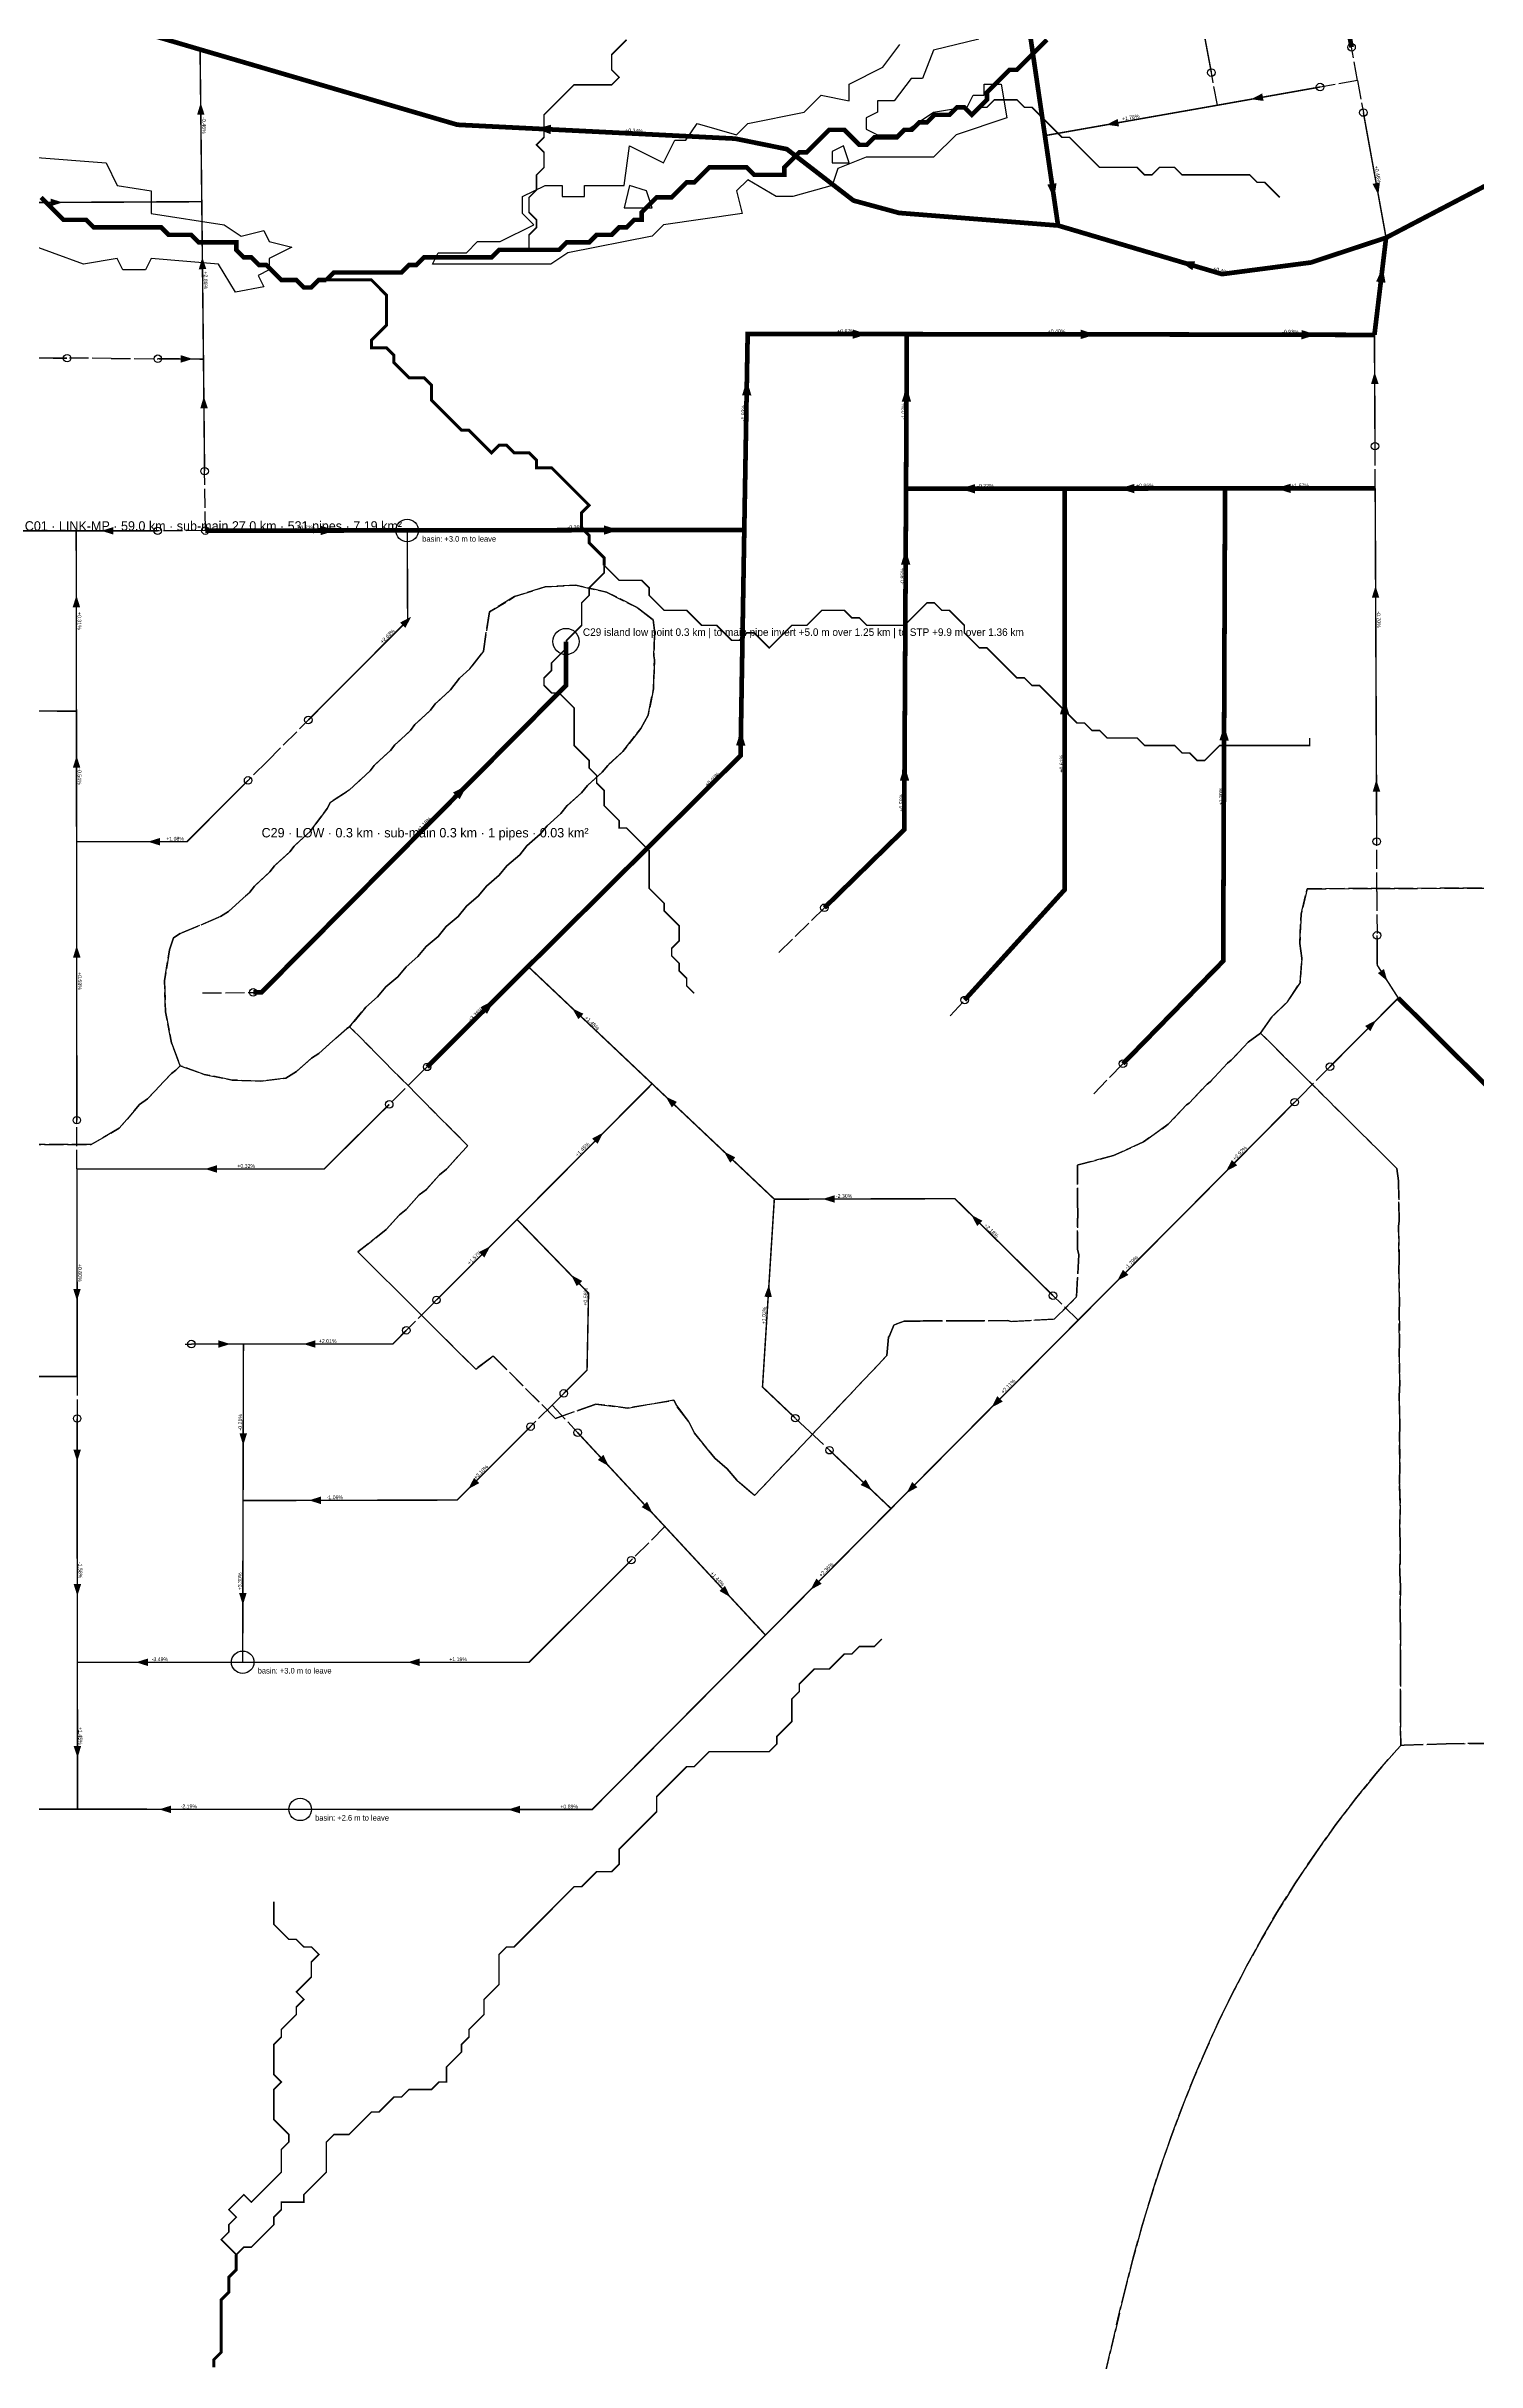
# Model space of a CAD drawing. Header units: metres. Extents: x 442821 to 452274, y 2561971 to 2571293.
# Drawn here: x 444666 to 445428, y 2563678 to 2564912 of the extents above; entities that cross this region are included whole.
import ezdxf
from ezdxf.enums import TextEntityAlignment as Align

# ---------------------------------------------------------------- set-up
doc = ezdxf.new("R2010")
doc.units = ezdxf.units.M
doc.header["$LTSCALE"] = 8
doc.linetypes.add('DASHDOT', pattern=[3.556, 2.54, -0.508, 0, -0.508])
doc.linetypes.add('DASHED', pattern=[1.524, 1.27, -0.254])
for name, color, linetype in [('A_ARROWS', 7, 'Continuous'), ('A_BASINS', 1, 'Continuous'), ('A_CATCH_LABEL', 7, 'Continuous'), ('A_CATCHMENTS', 7, 'Continuous'), ('A_GRADIENT', 8, 'Continuous'), ('A_HEAD_GAP', 8, 'Continuous'), ('A_HEADS', 8, 'Continuous'), ('A_OUTLET_LABEL', 7, 'Continuous'), ('A_OUTLETS', 7, 'Continuous'), ('A_STREAMS', 5, 'Continuous'), ('A_WADI', 4, 'Continuous')]:
    doc.layers.add(name, color=color, linetype=linetype)

msp = doc.modelspace()

# ---------------------------------------------------------------- linework, layer by layer
at = {"layer": 'A_ARROWS', "color": 1}
for points in [[(445308, 2564883.9), (445313.9, 2564887), (445314.6, 2564883)], [(444748.2, 2564882), (444750.3, 2564875.6), (444746.3, 2564875.6)], [(445230.9, 2564870.3), (445236.9, 2564873.4), (445237.6, 2564869.4)], [(444926.8, 2564868.2), (444934.9, 2564870.3), (444934.7, 2564865.3)], [(445203, 2564830.8), (445199.4, 2564838.4), (445204.3, 2564839.1)], [(445375.8, 2564832.9), (445372.7, 2564838.8), (445376.6, 2564839.5)], [(444674.7, 2564828.9), (444668.3, 2564826.9), (444668.3, 2564830.9)], [(444749.1, 2564799.7), (444751.2, 2564793.4), (444747.2, 2564793.3)], [(445269.8, 2564797.5), (445278.2, 2564797.6), (445276.7, 2564792.8)], [(445378.1, 2564794.4), (445379.6, 2564786.1), (445374.6, 2564786.7)], [(445103.6, 2564758.7), (445095.6, 2564756.2), (445095.6, 2564761.2)], [(445225.2, 2564758.5), (445217.2, 2564756.1), (445217.2, 2564761.1)], [(445342.8, 2564758.4), (445334.8, 2564755.9), (445334.9, 2564760.9)], [(444744, 2564745.5), (444737.6, 2564743.5), (444737.6, 2564747.5)], [(445373.8, 2564738.6), (445375.9, 2564732.2), (445371.9, 2564732.2)], [(444749.9, 2564725.6), (444752, 2564719.2), (444748, 2564719.1)], [(445039.3, 2564734.1), (445041.7, 2564726), (445036.7, 2564726.1)], [(445124.4, 2564730.7), (445126.8, 2564722.7), (445121.8, 2564722.7)], [(445152.9, 2564676.3), (445160.9, 2564678.8), (445160.9, 2564673.8)], [(445237.8, 2564676.4), (445245.8, 2564678.9), (445245.8, 2564673.9)], [(445321.1, 2564676.5), (445329.1, 2564679), (445329.1, 2564674)], [(444695.3, 2564653.9), (444701.7, 2564655.9), (444701.7, 2564651.9)], [(444820.2, 2564654.1), (444812.2, 2564651.6), (444812.2, 2564656.6)], [(444971.1, 2564654.3), (444963.1, 2564651.8), (444963.1, 2564656.8)], [(445123.9, 2564643.9), (445126.4, 2564635.9), (445121.4, 2564635.9)], [(444682, 2564619.5), (444684, 2564613.1), (444680, 2564613.1)], [(445374.3, 2564624.6), (445376.3, 2564618.2), (445372.3, 2564618.2)], [(444860.4, 2564608.1), (444857.3, 2564602.2), (444854.5, 2564605)], [(445208.6, 2564564.1), (445211.1, 2564556.1), (445206.1, 2564556.1)], [(445036.1, 2564547.4), (445038.5, 2564539.4), (445033.5, 2564539.5)], [(445293.6, 2564550.1), (445296.1, 2564542.1), (445291.1, 2564542.2)], [(444682.1, 2564534), (444684.1, 2564527.6), (444680.1, 2564527.6)], [(445123.3, 2564528.8), (445125.8, 2564520.7), (445120.8, 2564520.8)], [(445374.7, 2564521.3), (445376.8, 2564514.9), (445372.8, 2564514.9)], [(444720.1, 2564488.2), (444726.5, 2564490.2), (444726.5, 2564486.2)], [(444682.1, 2564432.8), (444684.2, 2564426.5), (444680.2, 2564426.4)], [(444904.7, 2564403.8), (444900.8, 2564396.4), (444897.3, 2564400)], [(444946.2, 2564399.4), (444952.2, 2564396.5), (444949.5, 2564393.6)], [(444996, 2564352.4), (445002, 2564349.5), (444999.3, 2564346.6)], [(444962.8, 2564333.2), (444959.7, 2564327.2), (444956.8, 2564330)], [(445027.1, 2564323), (445033.1, 2564320), (445030.4, 2564317.1)], [(445079.7, 2564297.8), (445086.1, 2564299.8), (445086.1, 2564295.8)], [(445158.9, 2564289.3), (445164.8, 2564286.2), (445162, 2564283.4)], [(444902.5, 2564272.6), (444899.4, 2564266.6), (444896.5, 2564269.5)], [(444945.6, 2564257.3), (444951.5, 2564254.1), (444948.6, 2564251.3)], [(445051, 2564252), (445052.6, 2564245.5), (445048.6, 2564245.7)]]:
    msp.add_solid(points, dxfattribs=at)
at = {"layer": 'A_ARROWS', "color": 3}
for points in [[(444890.1, 2564518.3), (444886.3, 2564510.9), (444882.7, 2564514.4)], [(445380.6, 2564413.9), (445375.5, 2564418.2), (445378.8, 2564420.4)], [(445374.6, 2564393.1), (445371.5, 2564387.2), (445368.7, 2564390)]]:
    msp.add_solid(points, dxfattribs=at)
at = {"layer": 'A_ARROWS', "color": 2}
for points in [[(445294.6, 2564312.6), (445297.7, 2564318.5), (445300.6, 2564315.7)], [(444750.5, 2564313.8), (444756.9, 2564315.8), (444756.9, 2564311.8)], [(445236.6, 2564254.2), (445239.7, 2564260.1), (445242.6, 2564257.3)], [(444682.3, 2564243.5), (444680.3, 2564249.9), (444684.3, 2564249.9)], [(444764, 2564220.5), (444757.6, 2564218.5), (444757.6, 2564222.5)], [(444803, 2564220.5), (444809.4, 2564222.5), (444809.4, 2564218.5)], [(445169.7, 2564186.7), (445172.7, 2564192.7), (445175.6, 2564189.8)], [(444770.9, 2564166.5), (444768.9, 2564172.9), (444772.9, 2564172.9)], [(444682.4, 2564157.8), (444680.4, 2564164.2), (444684.4, 2564164.2)], [(444965.7, 2564155.4), (444959.9, 2564158.7), (444962.8, 2564161.5)], [(444890.8, 2564143.2), (444893.9, 2564149.2), (444896.7, 2564146.4)], [(445105.9, 2564142.5), (445099.9, 2564145.4), (445102.6, 2564148.3)], [(445124.3, 2564141), (445127.4, 2564147), (445130.2, 2564144.2)], [(444805.9, 2564137.2), (444812.3, 2564139.2), (444812.3, 2564135.2)], [(444989, 2564130.3), (444983.2, 2564133.6), (444986.1, 2564136.4)], [(445073.2, 2564089.5), (445076.3, 2564095.5), (445079.1, 2564092.7)], [(444682.5, 2564086.2), (444680.5, 2564092.6), (444684.5, 2564092.6)], [(444770.7, 2564081.4), (444768.7, 2564087.8), (444772.7, 2564087.8)], [(445030.5, 2564085.6), (445024.7, 2564088.9), (445027.6, 2564091.6)], [(444713.7, 2564050.9), (444720.1, 2564052.9), (444720.1, 2564048.9)], [(444858.5, 2564050.9), (444864.9, 2564052.9), (444864.9, 2564048.9)], [(444682.6, 2563999.9), (444680.5, 2564006.3), (444684.5, 2564006.3)], [(444726, 2563972.5), (444732.4, 2563974.5), (444732.4, 2563970.5)], [(444911.9, 2563972.4), (444918.3, 2563974.4), (444918.3, 2563970.4)]]:
    msp.add_solid(points, dxfattribs=at)
at = {"layer": 'A_BASINS', "color": 1}
for centre in [(444858.3, 2564654.1), (444770.6, 2564050.9), (444801.2, 2563972.5)]:
    msp.add_circle(centre, 6, dxfattribs=at)
at = {"layer": 'A_CATCHMENTS', "color": 1, "linetype": 'DASHED'}
for points in [[(445479.7, 2564463.7), (445337.8, 2564463.1), (445334.6, 2564449.6), (445333.9, 2564434), (445335, 2564426.2), (445334.1, 2564413.1), (445327.3, 2564402.9), (445319, 2564394.8), (445313, 2564386.2), (445306.4, 2564381.3), (445297.4, 2564371.7), (445295.4, 2564370.2), (445286.2, 2564360.3), (445284.5, 2564359), (445275, 2564348.9), (445273.5, 2564347.9), (445263.8, 2564337.6), (445250.6, 2564328.2), (445234.6, 2564320.9), (445215.8, 2564316), (445215.4, 2564315.9), (445215.4, 2564315.9), (445215.5, 2564293.4), (445215.6, 2564292.5), (445215.4, 2564270.8), (445216.1, 2564268.3), (445215, 2564245.7), (445203.1, 2564233.7), (445180.1, 2564232.5), (445178.2, 2564233), (445155.6, 2564232.8), (445155.6, 2564232.8), (445133.3, 2564232.8), (445131.6, 2564232.6), (445123.1, 2564232.7), (445119.2, 2564231.3), (445117.6, 2564230.5), (445115.2, 2564224.8), (445114.8, 2564224.1), (445113.9, 2564214.4), (445043.4, 2564139.8), (445033.9, 2564147.9), (445028.8, 2564154), (445022.2, 2564159.6), (445011.4, 2564173), (445008.3, 2564179), (445001.9, 2564187.5), (445000.4, 2564190.5), (444975.6, 2564186.4), (444958.8, 2564188.5), (444937.3, 2564180.9), (444904.1, 2564214.1), (444894.8, 2564207.1), (444832, 2564269.6), (444847, 2564281.5), (444854.1, 2564289.3), (444857.7, 2564292.2), (444864.7, 2564300), (444868.5, 2564302.9), (444875.4, 2564310.6), (444879.2, 2564313.7), (444890, 2564325.6), (444890.4, 2564326.3), (444827.6, 2564389.6), (444836.2, 2564400.1), (444842.5, 2564405.5), (444846.9, 2564410.8), (444853.3, 2564416.2), (444857.7, 2564421.5), (444864, 2564427), (444868.4, 2564432.3), (444874.7, 2564437.7), (444879.1, 2564443), (444885.4, 2564448.4), (444889.9, 2564453.8), (444896.3, 2564459.3), (444900.6, 2564464.5), (444907.3, 2564470.3), (444911.4, 2564475.3), (444918.3, 2564481.3), (444922.1, 2564486), (444929.2, 2564492.3), (444932.8, 2564496.7), (444940.2, 2564503.3), (444943.6, 2564507.5), (444951.2, 2564514.3), (444954.3, 2564518.2), (444962.2, 2564525.3), (444965.1, 2564528.9), (444973.2, 2564536.3), (444982.8, 2564548.6), (444986.7, 2564555.6), (444986.7, 2564555.7), (444989.5, 2564569.7), (444990, 2564585.2), (444989.7, 2564587.3), (444990.1, 2564600.8), (444989.3, 2564606.5), (444980.8, 2564613), (444964.5, 2564621.2), (444948.1, 2564624.9), (444931.8, 2564624.1), (444915.5, 2564618.8), (444902.1, 2564610.7), (444898.9, 2564589.8), (444891.7, 2564580.3), (444886.2, 2564575.3), (444881.4, 2564569.1), (444873.2, 2564561.6), (444870.7, 2564558.3), (444862.4, 2564550.7), (444860, 2564547.5), (444851.6, 2564539.8), (444849.3, 2564536.8), (444840.7, 2564528.9), (444838.6, 2564526), (444827.4, 2564515.7), (444817.4, 2564509.2), (444815.7, 2564505.9), (444806.5, 2564493.7), (444798, 2564485.9), (444795.8, 2564482.9), (444787.5, 2564475.3), (444785.1, 2564472.1), (444776.9, 2564464.6), (444774.4, 2564461.4), (444763.1, 2564451.1), (444758.8, 2564448.3), (444737.3, 2564439.2), (444733.7, 2564437), (444731.6, 2564430.5), (444729, 2564414.1), (444729.4, 2564397.6), (444732.7, 2564381.1), (444737.3, 2564368.8), (444734.9, 2564366.4), (444732.6, 2564364.6), (444719.9, 2564351.1), (444715.7, 2564348.1), (444704.8, 2564335.5), (444689.8, 2564326.8), (444640.6, 2564326.8)], [(445213.9, 2563602.8), (445240.6, 2563715.9), (445245, 2563732.8), (445249.6, 2563749.5), (445254.5, 2563765.9), (445259.7, 2563781.9), (445265.2, 2563797.7), (445271, 2563813.3), (445277.1, 2563828.5), (445283.6, 2563843.8), (445290.6, 2563859.2), (445297.9, 2563874.2), (445305.6, 2563888.9), (445313.5, 2563903.4), (445321.7, 2563917.5), (445331.3, 2563932.8), (445342.4, 2563949.4), (445353.2, 2563964.4), (445363.6, 2563978.1), (445374.4, 2563991.4), (445385.6, 2564004.3), (445387.7, 2564006.6), (445389.5, 2564006.7), (445411.9, 2564007.5), (445433.6, 2564007.6)]]:
    msp.add_lwpolyline(points, dxfattribs=at)
at = {"layer": 'A_CATCHMENTS', "color": 3, "linetype": 'DASHED'}
msp.add_lwpolyline([(444731.6, 2564430.5), (444733.7, 2564437), (444737.3, 2564439.2), (444758.8, 2564448.3), (444763.1, 2564451.1), (444774.4, 2564461.4), (444776.9, 2564464.6), (444785.1, 2564472.1), (444787.5, 2564475.3), (444795.8, 2564482.9), (444798, 2564485.9), (444806.5, 2564493.7), (444815.7, 2564505.9), (444817.4, 2564509.2), (444827.4, 2564515.7), (444838.6, 2564526), (444840.7, 2564528.9), (444849.3, 2564536.8), (444851.6, 2564539.8), (444860, 2564547.5), (444862.4, 2564550.7), (444870.7, 2564558.3), (444873.2, 2564561.6), (444881.4, 2564569.1), (444886.2, 2564575.3), (444891.7, 2564580.3), (444898.9, 2564589.8), (444902.1, 2564610.7), (444915.5, 2564618.8), (444931.8, 2564624.1), (444948.1, 2564624.9), (444964.5, 2564621.2), (444980.8, 2564613), (444989.3, 2564606.5), (444990.1, 2564600.8), (444989.7, 2564587.3), (444990, 2564585.2), (444989.5, 2564569.7), (444986.7, 2564555.7), (444986.7, 2564555.6), (444982.8, 2564548.6), (444973.2, 2564536.3), (444965.1, 2564528.9), (444962.2, 2564525.3), (444954.3, 2564518.2), (444951.2, 2564514.3), (444943.6, 2564507.5), (444940.2, 2564503.3), (444932.8, 2564496.7), (444929.2, 2564492.3), (444922.1, 2564486), (444918.3, 2564481.3), (444911.4, 2564475.3), (444907.3, 2564470.3), (444900.6, 2564464.5), (444896.3, 2564459.3), (444889.9, 2564453.8), (444885.4, 2564448.4), (444879.1, 2564443), (444874.7, 2564437.7), (444868.4, 2564432.3), (444864, 2564427), (444857.7, 2564421.5), (444853.3, 2564416.2), (444846.9, 2564410.8), (444842.5, 2564405.5), (444836.2, 2564400.1), (444827.6, 2564389.6), (444826.1, 2564388.7), (444811.1, 2564375.3), (444807.2, 2564372.8), (444799.3, 2564365.8), (444793.6, 2564362.2), (444780.1, 2564360.6), (444765, 2564361.2), (444750, 2564364.2), (444737.3, 2564368.8), (444732.7, 2564381.1), (444729.4, 2564397.6), (444729, 2564414.1), (444731.6, 2564430.5)], close=True, dxfattribs=at)
msp.add_lwpolyline([(445433.6, 2564007.6), (445411.9, 2564007.5), (445389.5, 2564006.7), (445387.7, 2564006.6), (445387.6, 2564026.4), (445387.6, 2564026.5), (445387.6, 2564048.1), (445387.5, 2564050.6), (445387.5, 2564069.8), (445387.4, 2564074.6), (445387.5, 2564091.4), (445387.3, 2564098.3), (445387.4, 2564113.1), (445387.2, 2564122.1), (445387.4, 2564134.7), (445387.1, 2564145.9), (445387.3, 2564156.4), (445387, 2564169.6), (445387.2, 2564178), (445386.9, 2564192.8), (445387.2, 2564199.6), (445386.9, 2564215.4), (445387.1, 2564221.2), (445386.8, 2564237.9), (445387, 2564242.9), (445386.7, 2564260.5), (445386.9, 2564264.5), (445386.6, 2564283.1), (445386.9, 2564286.1), (445386.5, 2564307.5), (445385.7, 2564314), (445313, 2564386.2), (445319, 2564394.8), (445327.3, 2564402.9), (445334.1, 2564413.1), (445335, 2564426.2), (445333.9, 2564434), (445334.6, 2564449.6), (445337.8, 2564463.1), (445479.7, 2564463.7)], dxfattribs=at)
at = {"layer": 'A_CATCHMENTS', "color": 2, "linetype": 'DASHED'}
msp.add_lwpolyline([(444640.6, 2564326.8), (444689.8, 2564326.8), (444704.8, 2564335.5), (444715.7, 2564348.1), (444719.9, 2564351.1), (444732.6, 2564364.6), (444734.9, 2564366.4), (444737.3, 2564368.8), (444750, 2564364.2), (444765, 2564361.2), (444780.1, 2564360.6), (444793.6, 2564362.2), (444799.3, 2564365.8), (444807.2, 2564372.8), (444811.1, 2564375.3), (444826.1, 2564388.7), (444827.6, 2564389.6), (444890.4, 2564326.3), (444890, 2564325.6), (444879.2, 2564313.7), (444875.4, 2564310.6), (444868.5, 2564302.9), (444864.7, 2564300), (444857.7, 2564292.2), (444854.1, 2564289.3), (444847, 2564281.5), (444832, 2564269.6), (444894.8, 2564207.1), (444904.1, 2564214.1), (444937.3, 2564180.9), (444958.8, 2564188.5), (444975.6, 2564186.4), (445000.4, 2564190.5), (445001.9, 2564187.5), (445008.3, 2564179), (445011.4, 2564173), (445022.2, 2564159.6), (445028.8, 2564154), (445033.9, 2564147.9), (445043.4, 2564139.8), (445113.9, 2564214.4), (445114.8, 2564224.1), (445115.2, 2564224.8), (445117.6, 2564230.5), (445119.2, 2564231.3), (445123.1, 2564232.7), (445131.6, 2564232.6), (445133.3, 2564232.8), (445155.6, 2564232.8), (445155.6, 2564232.8), (445178.2, 2564233), (445180.1, 2564232.5), (445203.1, 2564233.7), (445215, 2564245.7), (445216.1, 2564268.3), (445215.4, 2564270.8), (445215.6, 2564292.5), (445215.5, 2564293.4), (445215.4, 2564315.9), (445215.4, 2564315.9), (445215.8, 2564316), (445234.6, 2564320.9), (445250.6, 2564328.2), (445263.8, 2564337.6), (445273.5, 2564347.9), (445275, 2564348.9), (445284.5, 2564359), (445286.2, 2564360.3), (445295.4, 2564370.2), (445297.4, 2564371.7), (445306.4, 2564381.3), (445313, 2564386.2), (445385.7, 2564314), (445386.5, 2564307.5), (445386.9, 2564286.1), (445386.6, 2564283.1), (445386.9, 2564264.5), (445386.7, 2564260.5), (445387, 2564242.9), (445386.8, 2564237.9), (445387.1, 2564221.2), (445386.9, 2564215.4), (445387.2, 2564199.6), (445386.9, 2564192.8), (445387.2, 2564178), (445387, 2564169.6), (445387.3, 2564156.4), (445387.1, 2564145.9), (445387.4, 2564134.7), (445387.2, 2564122.1), (445387.4, 2564113.1), (445387.3, 2564098.3), (445387.5, 2564091.4), (445387.4, 2564074.6), (445387.5, 2564069.8), (445387.5, 2564050.6), (445387.6, 2564048.1), (445387.6, 2564026.5), (445387.6, 2564026.4), (445387.7, 2564006.6), (445385.6, 2564004.3), (445374.4, 2563991.4), (445363.6, 2563978.1), (445353.2, 2563964.4), (445342.4, 2563949.4), (445331.3, 2563932.8), (445321.7, 2563917.5), (445313.5, 2563903.4), (445305.6, 2563888.9), (445297.9, 2563874.2), (445290.6, 2563859.2), (445283.6, 2563843.8), (445277.1, 2563828.5), (445271, 2563813.3), (445265.2, 2563797.7), (445259.7, 2563781.9), (445254.5, 2563765.9), (445249.6, 2563749.5), (445245, 2563732.8), (445240.6, 2563715.9), (445213.9, 2563602.8)], dxfattribs=at)
at = {"layer": 'A_HEAD_GAP', "color": 8, "linetype": 'DASHED'}
for points in [[(445364.7, 2564893.9), (445361.5, 2564911.6)], [(445290, 2564880.7), (445286.8, 2564898.1)], [(445364.7, 2564893.9), (445344.7, 2564890.4)], [(445364.7, 2564893.9), (445367.8, 2564876.8)], [(444700.6, 2564745.8), (444677, 2564745.9)], [(444700.6, 2564745.8), (444725.4, 2564745.6)], [(445374.1, 2564676.6), (445374, 2564699)], [(444750.7, 2564654), (444750.3, 2564685.7)], [(444750.7, 2564654), (444725.3, 2564653.9)], [(444783.6, 2564531), (444805.6, 2564553.1)], [(444783.6, 2564531), (444773.5, 2564520.9)], [(445375, 2564461.6), (445374.9, 2564488.3)], [(445056.3, 2564429.1), (445080.6, 2564453)], [(445375, 2564461.6), (445375.1, 2564438.3)], [(444749.2, 2564407.6), (444776.2, 2564407.9)], [(445147.6, 2564395.4), (445155.3, 2564403.8)], [(444865.9, 2564365.3), (444868.9, 2564368.2)], [(445224.1, 2564353.8), (445239.7, 2564369.9)], [(445334.1, 2564352.3), (445350, 2564368.3)], [(444865.9, 2564365.3), (444848.7, 2564348.2)], [(445334.1, 2564352.3), (445331.2, 2564349.4)], [(444682.3, 2564313.8), (444682.2, 2564339.8)], [(444871.3, 2564241.3), (444873.9, 2564244)], [(445215.8, 2564233.2), (445202.4, 2564246.3)], [(444871.3, 2564241.3), (444857.8, 2564227.8)], [(444740, 2564220.5), (444743.3, 2564220.5)], [(444682.4, 2564203.2), (444682.4, 2564180.8)], [(444935.5, 2564187.9), (444941.7, 2564194.2)], [(444935.5, 2564187.9), (444924, 2564176.5)], [(444935.5, 2564187.9), (444949.1, 2564173.3)], [(445072.6, 2564173.9), (445065.1, 2564181)], [(445072.6, 2564173.9), (445083.3, 2564163.9)], [(444995.6, 2564123.2), (444977.7, 2564105.3)]]:
    msp.add_lwpolyline(points, dxfattribs=at)
at = {"layer": 'A_HEADS', "color": 1}
for centre in [(445361.5, 2564911.6), (445286.8, 2564898.1), (445344.7, 2564890.4), (445367.8, 2564876.8), (444677, 2564745.9), (444725.4, 2564745.6), (445374, 2564699), (444750.3, 2564685.7), (444725.3, 2564653.9), (444750.7, 2564654), (444805.6, 2564553.1), (444773.5, 2564520.9), (445374.9, 2564488.3), (445080.6, 2564453), (445155.3, 2564403.8), (444868.9, 2564368.2), (445239.7, 2564369.9), (444682.2, 2564339.8), (444873.9, 2564244), (445202.4, 2564246.3), (444941.7, 2564194.2), (445065.1, 2564181)]:
    msp.add_circle(centre, 2, dxfattribs=at)
at = {"layer": 'A_HEADS', "color": 3}
for centre in [(445375.1, 2564438.3), (444776.2, 2564407.9), (445350, 2564368.3)]:
    msp.add_circle(centre, 2, dxfattribs=at)
at = {"layer": 'A_HEADS', "color": 2}
for centre in [(444848.7, 2564348.2), (445331.2, 2564349.4), (444743.3, 2564220.5), (444857.8, 2564227.8), (444682.4, 2564180.8), (444924, 2564176.5), (444949.1, 2564173.3), (445083.3, 2564163.9), (444977.7, 2564105.3)]:
    msp.add_circle(centre, 2, dxfattribs=at)
at = {"layer": 'A_OUTLETS', "color": 30}
msp.add_circle((444942.9, 2564594.9), 7, dxfattribs=at)
at = {"layer": 'A_SECONDARY_HEADER', "color": 1, "const_width": 2.5}
for points in [[(445361.5, 2564911.6), (445345.5, 2564999.5), (445270.2, 2564986.6)], [(444747.9, 2564910.4), (444715.7, 2564919.9)], [(445373.7, 2564758.3), (445379.9, 2564810.1)], [(445059.8, 2564758.8), (445124.5, 2564758.7)], [(445155.3, 2564403.8), (445208.6, 2564462.6), (445208.6, 2564676.4)], [(445294.1, 2564676.5), (445208.6, 2564676.4)], [(445239.7, 2564369.9), (445293.1, 2564424.6), (445294.1, 2564676.5)], [(445374.1, 2564676.6), (445294.1, 2564676.5)], [(444750.7, 2564654), (444858.3, 2564654.1)], [(445080.6, 2564453), (445123.1, 2564494.6), (445123.6, 2564582.9)], [(444868.9, 2564368.2), (444922.7, 2564421.7)]]:
    msp.add_lwpolyline(points, dxfattribs=at)
at = {"layer": 'A_SECONDARY_HEADER', "color": 1, "linetype": 'DASHED', "const_width": 2.5}
for points in [[(445270.2, 2564986.6), (445182.4, 2564971.6), (445198.1, 2564864.5)], [(445714.6, 2564945.5), (445432.1, 2564837.4), (445379.9, 2564810.1)], [(445205.1, 2564816.6), (445120.4, 2564823.3), (445096.1, 2564829.9), (445060.6, 2564857.3), (445033, 2564862.9), (444885, 2564870.3), (444747.9, 2564910.4)], [(445379.9, 2564810.1), (445339.9, 2564796.9), (445292.5, 2564790.7), (445205.1, 2564816.6)], [(445124.5, 2564758.7), (445284, 2564758.5)], [(444922.7, 2564421.7), (445035.9, 2564534.1), (445037.9, 2564654.4)]]:
    msp.add_lwpolyline(points, dxfattribs=at)
at = {"layer": 'A_SECONDARY_HEADER', "color": 1, "linetype": 'DASHDOT', "const_width": 2.5}
for points in [[(445198.1, 2564864.5), (445205.1, 2564816.6)], [(445037.9, 2564654.4), (445039.7, 2564758.8), (445059.8, 2564758.8)], [(445124.1, 2564676.3), (445124.5, 2564758.7)], [(445284, 2564758.5), (445373.7, 2564758.3)], [(445123.6, 2564582.9), (445124.1, 2564676.3)], [(445208.6, 2564676.4), (445124.1, 2564676.3)], [(444858.3, 2564654.1), (445037.9, 2564654.4)]]:
    msp.add_lwpolyline(points, dxfattribs=at)
at = {"layer": 'A_SECONDARY_HEADER', "color": 3, "const_width": 2.5}
for points in [[(444776.2, 2564407.9), (444780.6, 2564407.9), (444942.9, 2564571.5), (444942.9, 2564594.9)], [(445386.4, 2564404.9), (445648.8, 2564144.2), (445869.3, 2564092.5)]]:
    msp.add_lwpolyline(points, dxfattribs=at)
at = {"layer": 'A_SECONDARY_MAIN', "color": 1, "linetype": 'DASHDOT', "const_width": 0.8}
for points in [[(444748.8, 2564829.3), (444747.9, 2564910.4)], [(444553.5, 2564828.3), (444748.8, 2564829.3)], [(445374.7, 2564536.6), (445374.1, 2564676.6)], [(444592.6, 2564558), (444682, 2564557.8)], [(444682.1, 2564488.2), (444682, 2564557.8)], [(445014.1, 2564335.3), (444988.8, 2564359.2)], [(445128.3, 2564297.9), (445053.9, 2564297.7)]]:
    msp.add_lwpolyline(points, dxfattribs=at)
at = {"layer": 'A_SECONDARY_MAIN', "color": 1, "const_width": 0.8}
for points in [[(445290, 2564880.7), (445198.1, 2564864.5)], [(444749.7, 2564745.4), (444748.8, 2564829.3)], [(444725.4, 2564745.6), (444749.7, 2564745.4)], [(444681.9, 2564653.9), (444385.5, 2564653.5)], [(445374.9, 2564488.3), (445374.7, 2564536.6)], [(444773.5, 2564520.9), (444740.9, 2564488.2), (444682.1, 2564488.2)], [(444988.8, 2564359.2), (444922.7, 2564421.7)], [(444916.8, 2564286.9), (444988.8, 2564359.2)], [(445053.9, 2564297.7), (445014.1, 2564335.3)]]:
    msp.add_lwpolyline(points, dxfattribs=at)
at = {"layer": 'A_SECONDARY_MAIN', "color": 1, "linetype": 'DASHED', "const_width": 0.8}
msp.add_lwpolyline([(444682, 2564557.8), (444681.9, 2564653.9)], dxfattribs=at)
at = {"layer": 'A_SECONDARY_MAIN', "color": 3, "const_width": 0.8}
msp.add_lwpolyline([(445350, 2564368.3), (445386.4, 2564404.9)], dxfattribs=at)
at = {"layer": 'A_SECONDARY_MAIN', "color": 2, "const_width": 0.8}
for points in [[(444682.3, 2564313.8), (444682.4, 2564203.2)], [(445215.8, 2564233.2), (445143.6, 2564160.5)], [(444857.8, 2564227.8), (444850.6, 2564220.5), (444771, 2564220.5)], [(444682.4, 2564203.2), (444592.2, 2564203.2)], [(445083.3, 2564163.9), (445116.1, 2564132.8)], [(444972.2, 2564148.4), (444995.6, 2564123.2)], [(444770.8, 2564137.1), (444770.6, 2564050.9)], [(445116.1, 2564132.8), (445049.2, 2564065.4)], [(444995.6, 2564123.2), (445049.2, 2564065.4)], [(445049.2, 2564065.4), (444956.8, 2563972.4), (444801.2, 2563972.5)], [(444682.5, 2564050.9), (444682.6, 2563972.6)], [(444682.6, 2563972.6), (444592.3, 2563972.6)]]:
    msp.add_lwpolyline(points, dxfattribs=at)
at = {"layer": 'A_SECONDARY_MAIN', "color": 2, "linetype": 'DASHDOT', "const_width": 0.8}
for points in [[(445275, 2564292.7), (445215.8, 2564233.2)], [(444743.3, 2564220.5), (444771, 2564220.5)], [(444771, 2564220.5), (444770.8, 2564137.1)], [(444949.1, 2564173.3), (444972.2, 2564148.4)], [(445143.6, 2564160.5), (445116.1, 2564132.8)], [(444682.4, 2564149.2), (444682.5, 2564050.9)], [(444868.5, 2564137.3), (444770.8, 2564137.1)], [(444770.6, 2564050.9), (444682.5, 2564050.9)], [(444801.2, 2563972.5), (444682.6, 2563972.6)]]:
    msp.add_lwpolyline(points, dxfattribs=at)
at = {"layer": 'A_SECONDARY_MAIN_BRANCH', "color": 1, "const_width": 0.8}
for points in [[(445286.8, 2564898.1), (445270.2, 2564986.6)], [(445374, 2564699), (445373.7, 2564758.3)], [(444677, 2564745.9), (444617.2, 2564746.3)], [(444750.3, 2564685.7), (444749.7, 2564745.4)], [(444725.3, 2564653.9), (444681.9, 2564653.9)], [(444805.6, 2564553.1), (444858.5, 2564606.2), (444858.3, 2564654.1)], [(444682.2, 2564339.8), (444682.1, 2564488.2)], [(445065.1, 2564181), (445047.6, 2564197.6), (445053.9, 2564297.7)], [(445202.4, 2564246.3), (445150.1, 2564298), (445128.3, 2564297.9)], [(444873.9, 2564244), (444916.8, 2564286.9)], [(444941.7, 2564194.2), (444954.1, 2564206.6), (444954.9, 2564247.6), (444916.8, 2564286.9)]]:
    msp.add_lwpolyline(points, dxfattribs=at)
at = {"layer": 'A_SECONDARY_MAIN_BRANCH', "color": 1, "linetype": 'DASHED', "const_width": 0.8}
for points in [[(445344.7, 2564890.4), (445290, 2564880.7)], [(445367.8, 2564876.8), (445379.9, 2564810.1)]]:
    msp.add_lwpolyline(points, dxfattribs=at)
at = {"layer": 'A_SECONDARY_MAIN_BRANCH', "color": 3, "const_width": 0.8}
msp.add_lwpolyline([(445375.1, 2564438.3), (445375.2, 2564422.4), (445386.4, 2564404.9)], dxfattribs=at)
at = {"layer": 'A_SECONDARY_MAIN_BRANCH', "color": 2, "linetype": 'DASHED', "const_width": 0.8}
msp.add_lwpolyline([(444848.7, 2564348.2), (444814, 2564313.8), (444682.3, 2564313.8)], dxfattribs=at)
at = {"layer": 'A_SECONDARY_MAIN_BRANCH', "color": 2, "const_width": 0.8}
for points in [[(445331.2, 2564349.4), (445275, 2564292.7)], [(444682.4, 2564180.8), (444682.4, 2564149.2)], [(444924, 2564176.5), (444884.9, 2564137.4), (444868.5, 2564137.3)], [(444977.7, 2564105.3), (444923.2, 2564050.9), (444770.6, 2564050.9)]]:
    msp.add_lwpolyline(points, dxfattribs=at)
at = {"layer": 'A_STREAMS', "color": 5}
for points, const_width in [([(444975.2, 2564915.6), (444971.2, 2564911.6), (444967.2, 2564907.6), (444967.2, 2564903.6), (444967.2, 2564899.6), (444971.2, 2564895.6), (444967.2, 2564891.6), (444963.2, 2564891.6), (444959.2, 2564891.6), (444955.2, 2564891.6), (444951.2, 2564891.6), (444947.2, 2564891.6), (444943.2, 2564887.6), (444939.2, 2564883.6), (444935.2, 2564879.6), (444931.2, 2564875.6), (444931.2, 2564871.6), (444931.2, 2564867.6), (444931.2, 2564863.6), (444927.2, 2564859.6), (444931.2, 2564855.6), (444931.2, 2564851.6), (444931.2, 2564847.6), (444927.2, 2564843.6), (444927.2, 2564839.6), (444927.2, 2564835.6), (444923.2, 2564831.6), (444923.2, 2564827.6), (444923.2, 2564823.6), (444927.2, 2564819.6), (444927.2, 2564815.6), (444923.2, 2564811.6), (444923.2, 2564807.6), (444923.2, 2564803.6)], 0.8), ([(445199.2, 2564915.6), (445195.2, 2564911.6), (445191.2, 2564907.6), (445187.2, 2564903.6), (445183.2, 2564899.6), (445179.2, 2564899.6), (445175.2, 2564895.6), (445171.2, 2564891.6), (445167.2, 2564887.6), (445167.2, 2564883.6), (445163.2, 2564879.6)], 2.4), ([(445163.2, 2564879.6), (445159.2, 2564875.6), (445155.2, 2564879.6), (445151.2, 2564879.6), (445147.2, 2564875.6), (445143.2, 2564875.6), (445139.2, 2564875.6), (445135.2, 2564871.6), (445131.2, 2564871.6), (445127.2, 2564867.6), (445123.2, 2564867.6), (445119.2, 2564863.6), (445115.2, 2564863.6), (445111.2, 2564863.6), (445107.2, 2564863.6), (445103.2, 2564859.6), (445099.2, 2564859.6), (445095.2, 2564863.6), (445091.2, 2564867.6), (445087.2, 2564867.6), (445083.2, 2564867.6), (445079.2, 2564863.6), (445075.2, 2564859.6), (445071.2, 2564855.6), (445067.2, 2564855.6), (445063.2, 2564851.6), (445059.2, 2564847.6), (445059.2, 2564843.6), (445055.2, 2564843.6), (445051.2, 2564843.6), (445047.2, 2564843.6), (445043.2, 2564843.6), (445039.2, 2564847.6), (445035.2, 2564847.6), (445031.2, 2564847.6), (445027.2, 2564847.6), (445023.2, 2564847.6), (445019.2, 2564847.6), (445015.2, 2564843.6), (445011.2, 2564839.6), (445007.2, 2564839.6), (445003.2, 2564835.6), (444999.2, 2564831.6), (444995.2, 2564831.6), (444991.2, 2564831.6), (444987.2, 2564827.6), (444983.2, 2564823.6), (444983.2, 2564819.6), (444979.2, 2564819.6), (444975.2, 2564815.6), (444971.2, 2564815.6), (444967.2, 2564811.6), (444963.2, 2564811.6), (444959.2, 2564811.6), (444955.2, 2564807.6), (444951.2, 2564807.6), (444947.2, 2564807.6), (444943.2, 2564807.6), (444939.2, 2564803.6), (444935.2, 2564803.6), (444931.2, 2564803.6), (444927.2, 2564803.6), (444923.2, 2564803.6)], 2.4), ([(445323.2, 2564831.6), (445319.2, 2564835.6), (445315.2, 2564839.6), (445311.2, 2564839.6), (445307.2, 2564843.6), (445303.2, 2564843.6), (445299.2, 2564843.6), (445295.2, 2564843.6), (445291.2, 2564843.6), (445287.2, 2564843.6), (445283.2, 2564843.6), (445279.2, 2564843.6), (445275.2, 2564843.6), (445271.2, 2564843.6), (445267.2, 2564847.6), (445263.2, 2564847.6), (445259.2, 2564847.6), (445255.2, 2564843.6), (445251.2, 2564843.6), (445247.2, 2564847.6), (445243.2, 2564847.6), (445239.2, 2564847.6), (445235.2, 2564847.6), (445231.2, 2564847.6), (445227.2, 2564847.6), (445223.2, 2564851.6), (445219.2, 2564855.6), (445215.2, 2564859.6), (445211.2, 2564863.6), (445207.2, 2564863.6), (445203.2, 2564867.6), (445199.2, 2564871.6), (445195.2, 2564875.6), (445191.2, 2564879.6), (445187.2, 2564879.6), (445183.2, 2564883.6), (445179.2, 2564883.6), (445175.2, 2564883.6), (445171.2, 2564883.6), (445167.2, 2564879.6), (445163.2, 2564879.6)], 0.8), ([(444815.2, 2564787.6), (444811.2, 2564787.6), (444807.2, 2564783.6), (444803.2, 2564783.6), (444799.2, 2564787.6), (444795.2, 2564787.6), (444791.2, 2564787.6), (444787.2, 2564791.6), (444783.2, 2564795.6), (444779.2, 2564795.6), (444775.2, 2564799.6), (444771.2, 2564799.6), (444767.2, 2564803.6), (444767.2, 2564807.6), (444763.2, 2564807.6), (444759.2, 2564807.6), (444755.2, 2564807.6), (444751.2, 2564807.6), (444747.2, 2564807.6), (444743.2, 2564811.6), (444739.2, 2564811.6), (444735.2, 2564811.6), (444731.2, 2564811.6), (444727.2, 2564815.6), (444723.2, 2564815.6), (444719.2, 2564815.6), (444715.2, 2564815.6), (444711.2, 2564815.6), (444707.2, 2564815.6), (444703.2, 2564815.6), (444699.2, 2564815.6), (444695.2, 2564815.6), (444691.2, 2564815.6), (444687.2, 2564819.6), (444683.2, 2564819.6), (444679.2, 2564819.6), (444675.2, 2564819.6), (444671.2, 2564823.6), (444667.2, 2564827.6), (444663.2, 2564831.6)], 2.4), ([(444923.2, 2564803.6), (444919.2, 2564803.6), (444915.2, 2564803.6), (444911.2, 2564803.6), (444907.2, 2564803.6), (444903.2, 2564799.6), (444899.2, 2564799.6), (444895.2, 2564799.6), (444891.2, 2564799.6), (444887.2, 2564799.6), (444883.2, 2564799.6), (444879.2, 2564799.6), (444875.2, 2564799.6), (444871.2, 2564799.6), (444867.2, 2564799.6), (444863.2, 2564795.6), (444859.2, 2564795.6), (444855.2, 2564791.6), (444851.2, 2564791.6), (444847.2, 2564791.6), (444843.2, 2564791.6), (444839.2, 2564791.6), (444835.2, 2564791.6), (444831.2, 2564791.6), (444827.2, 2564791.6), (444823.2, 2564791.6), (444819.2, 2564791.6), (444815.2, 2564787.6)], 2.4), ([(444963.2, 2564635.5), (444963.2, 2564639.5), (444959.2, 2564643.5), (444955.2, 2564647.5), (444955.2, 2564651.5), (444951.2, 2564655.5), (444951.2, 2564659.5), (444951.2, 2564663.5), (444955.2, 2564667.5), (444951.2, 2564671.5), (444947.2, 2564675.5), (444943.2, 2564679.5), (444939.2, 2564683.5), (444935.2, 2564687.5), (444931.2, 2564687.5), (444927.2, 2564687.5), (444927.2, 2564691.5), (444923.2, 2564695.5), (444919.2, 2564695.5), (444915.2, 2564695.5), (444911.2, 2564699.5), (444907.2, 2564699.5), (444903.2, 2564695.5), (444899.2, 2564699.5), (444895.2, 2564703.5), (444891.2, 2564707.5), (444887.2, 2564707.5), (444883.2, 2564711.5), (444879.2, 2564715.5), (444875.2, 2564719.5), (444871.2, 2564723.5), (444871.2, 2564727.5), (444871.2, 2564731.5), (444867.2, 2564735.5), (444863.2, 2564735.5), (444859.2, 2564735.5), (444855.2, 2564739.5), (444851.2, 2564743.5), (444851.2, 2564747.5), (444847.2, 2564751.5), (444843.2, 2564751.5), (444839.2, 2564751.5), (444839.2, 2564755.5), (444843.2, 2564759.5), (444847.2, 2564763.5), (444847.2, 2564767.5), (444847.2, 2564771.5), (444847.2, 2564775.5), (444847.2, 2564779.5), (444843.2, 2564783.6), (444839.2, 2564787.6), (444835.2, 2564787.6), (444831.2, 2564787.6), (444827.2, 2564787.6), (444823.2, 2564787.6), (444819.2, 2564787.6), (444815.2, 2564787.6)], 1.6), ([(445011.2, 2564407.4), (445007.2, 2564411.4), (445007.2, 2564415.4), (445003.2, 2564419.4), (445003.2, 2564423.4), (444999.2, 2564427.4), (444999.2, 2564431.4), (445003.2, 2564435.4), (445003.2, 2564439.4), (445003.2, 2564443.4), (444999.2, 2564447.4), (444995.2, 2564451.4), (444995.2, 2564455.4), (444991.2, 2564459.4), (444987.2, 2564463.4), (444987.2, 2564467.4), (444987.2, 2564471.4), (444987.2, 2564475.4), (444987.2, 2564479.4), (444987.2, 2564483.4), (444983.2, 2564487.4), (444979.2, 2564491.4), (444975.2, 2564495.5), (444971.2, 2564495.5), (444971.2, 2564499.5), (444967.2, 2564503.5), (444963.2, 2564507.5), (444963.2, 2564511.5), (444963.2, 2564515.5), (444959.2, 2564519.5), (444959.2, 2564523.5), (444955.2, 2564527.5), (444955.2, 2564531.5), (444951.2, 2564535.5), (444947.2, 2564539.5), (444947.2, 2564543.5), (444947.2, 2564547.5), (444947.2, 2564551.5), (444947.2, 2564555.5), (444947.2, 2564559.5), (444943.2, 2564563.5), (444939.2, 2564567.5), (444935.2, 2564567.5), (444931.2, 2564571.5), (444931.2, 2564575.5), (444935.2, 2564579.5), (444935.2, 2564583.5), (444939.2, 2564587.5), (444943.2, 2564591.5), (444943.2, 2564595.5), (444947.2, 2564599.5), (444951.2, 2564603.5), (444951.2, 2564607.5), (444951.2, 2564611.5), (444951.2, 2564615.5), (444955.2, 2564619.5), (444955.2, 2564623.5), (444959.2, 2564627.5), (444963.2, 2564631.5), (444963.2, 2564635.5)], 0.8), ([(445339.2, 2564543.5), (445339.2, 2564539.5), (445335.2, 2564539.5), (445331.2, 2564539.5), (445327.2, 2564539.5), (445323.2, 2564539.5), (445319.2, 2564539.5), (445315.2, 2564539.5), (445311.2, 2564539.5), (445307.2, 2564539.5), (445303.2, 2564539.5), (445299.2, 2564539.5), (445295.2, 2564539.5), (445291.2, 2564539.5), (445287.2, 2564535.5), (445283.2, 2564531.5), (445279.2, 2564531.5), (445275.2, 2564535.5), (445271.2, 2564535.5), (445267.2, 2564539.5), (445263.2, 2564539.5), (445259.2, 2564539.5), (445255.2, 2564539.5), (445251.2, 2564539.5), (445247.2, 2564543.5), (445243.2, 2564543.5), (445239.2, 2564543.5), (445235.2, 2564543.5), (445231.2, 2564543.5), (445227.2, 2564547.5), (445223.2, 2564547.5), (445219.2, 2564551.5), (445215.2, 2564551.5), (445211.2, 2564555.5), (445207.2, 2564559.5), (445203.2, 2564563.5), (445199.2, 2564567.5), (445195.2, 2564571.5), (445191.2, 2564571.5), (445187.2, 2564575.5), (445183.2, 2564575.5), (445179.2, 2564579.5), (445175.2, 2564583.5), (445171.2, 2564587.5), (445167.2, 2564591.5), (445163.2, 2564591.5), (445159.2, 2564595.5), (445155.2, 2564599.5), (445155.2, 2564603.5), (445151.2, 2564607.5), (445147.2, 2564611.5), (445143.2, 2564611.5), (445139.2, 2564615.5), (445135.2, 2564615.5), (445131.2, 2564611.5), (445127.2, 2564607.5), (445123.2, 2564603.5), (445119.2, 2564603.5), (445115.2, 2564603.5), (445111.2, 2564603.5), (445107.2, 2564603.5), (445103.2, 2564603.5), (445099.2, 2564607.5), (445095.2, 2564607.5), (445091.2, 2564611.5), (445087.2, 2564611.5), (445083.2, 2564611.5), (445079.2, 2564611.5), (445075.2, 2564607.5), (445071.2, 2564603.5), (445067.2, 2564603.5), (445063.2, 2564603.5), (445059.2, 2564599.5), (445055.2, 2564595.5), (445051.2, 2564591.5), (445047.2, 2564595.5), (445043.2, 2564599.5), (445039.2, 2564599.5), (445035.2, 2564595.5), (445031.2, 2564595.5), (445027.2, 2564599.5), (445023.2, 2564603.5), (445019.2, 2564603.5), (445015.2, 2564603.5), (445011.2, 2564607.5), (445007.2, 2564611.5), (445003.2, 2564611.5), (444999.2, 2564611.5), (444995.2, 2564611.5), (444991.2, 2564615.5), (444987.2, 2564619.5), (444987.2, 2564623.5), (444983.2, 2564627.5), (444979.2, 2564627.5), (444975.2, 2564627.5), (444971.2, 2564627.5), (444967.2, 2564631.5), (444963.2, 2564635.5)], 0.8), ([(445111.2, 2564063.3), (445107.2, 2564059.3), (445103.2, 2564059.3), (445099.2, 2564059.3), (445095.2, 2564055.3), (445091.2, 2564055.3), (445087.2, 2564051.3), (445083.2, 2564047.3), (445079.2, 2564047.3), (445075.2, 2564047.3), (445071.2, 2564043.3), (445067.2, 2564039.3), (445067.2, 2564035.3), (445063.2, 2564031.3), (445063.2, 2564027.3), (445063.2, 2564023.3), (445063.2, 2564019.3), (445059.2, 2564015.3), (445055.2, 2564011.3), (445055.2, 2564007.3), (445051.2, 2564003.3), (445047.2, 2564003.3), (445043.2, 2564003.3), (445039.2, 2564003.3), (445035.2, 2564003.3), (445031.2, 2564003.3), (445027.2, 2564003.3), (445023.2, 2564003.3), (445019.2, 2564003.3), (445015.2, 2563999.3), (445011.2, 2563995.3), (445007.2, 2563995.3), (445003.2, 2563991.3), (444999.2, 2563987.3), (444995.2, 2563983.3), (444991.2, 2563979.3), (444991.2, 2563975.3), (444991.2, 2563971.3), (444987.2, 2563967.3), (444983.2, 2563963.3), (444979.2, 2563959.3), (444975.2, 2563955.3), (444971.2, 2563951.3), (444971.2, 2563947.3), (444971.2, 2563943.3), (444967.2, 2563939.3), (444963.2, 2563939.3), (444959.2, 2563939.3), (444955.2, 2563935.3), (444951.2, 2563931.3), (444947.2, 2563931.3), (444943.2, 2563927.3), (444939.2, 2563923.3), (444935.2, 2563919.2), (444931.2, 2563915.2), (444927.2, 2563911.2), (444923.2, 2563907.2), (444919.2, 2563903.2), (444915.2, 2563899.2), (444911.2, 2563899.2), (444907.2, 2563895.2), (444907.2, 2563891.2), (444907.2, 2563887.2), (444907.2, 2563883.2), (444907.2, 2563879.2), (444903.2, 2563875.2), (444899.2, 2563871.2), (444899.2, 2563867.2), (444899.2, 2563863.2), (444895.2, 2563859.2), (444891.2, 2563855.2), (444891.2, 2563851.2), (444887.2, 2563847.2), (444887.2, 2563843.2), (444883.2, 2563839.2), (444879.2, 2563835.2), (444879.2, 2563831.2), (444879.2, 2563827.2), (444875.2, 2563827.2), (444871.2, 2563823.2), (444867.2, 2563823.2), (444863.2, 2563823.2), (444859.2, 2563823.2), (444855.2, 2563819.2), (444851.2, 2563819.2), (444847.2, 2563815.2), (444843.2, 2563811.2), (444839.2, 2563811.2), (444835.2, 2563807.2), (444831.2, 2563803.2), (444827.2, 2563799.2), (444823.2, 2563799.2), (444819.2, 2563799.2), (444815.2, 2563795.2), (444815.2, 2563791.2), (444815.2, 2563787.2), (444815.2, 2563783.2), (444815.2, 2563779.2), (444811.2, 2563775.2), (444807.2, 2563771.2), (444803.2, 2563767.2), (444803.2, 2563763.2), (444799.2, 2563763.2), (444795.2, 2563763.2), (444791.2, 2563763.2), (444791.2, 2563759.2), (444787.2, 2563755.2), (444787.2, 2563751.2), (444783.2, 2563747.2), (444779.2, 2563743.2), (444775.2, 2563739.2), (444771.2, 2563739.2), (444767.2, 2563735.2)], 0.8), ([(444787.2, 2563923.3), (444787.2, 2563919.2), (444787.2, 2563915.2), (444787.2, 2563911.2), (444791.2, 2563907.2), (444795.2, 2563903.2), (444799.2, 2563903.2), (444803.2, 2563899.2), (444807.2, 2563899.2), (444811.2, 2563895.2), (444807.2, 2563891.2), (444807.2, 2563887.2), (444807.2, 2563883.2), (444803.2, 2563879.2), (444799.2, 2563875.2), (444803.2, 2563871.2), (444799.2, 2563867.2), (444799.2, 2563863.2), (444795.2, 2563859.2), (444791.2, 2563855.2), (444791.2, 2563851.2), (444787.2, 2563847.2), (444787.2, 2563843.2), (444787.2, 2563839.2), (444787.2, 2563835.2), (444787.2, 2563831.2), (444791.2, 2563827.2), (444787.2, 2563823.2), (444787.2, 2563819.2), (444787.2, 2563815.2), (444787.2, 2563811.2), (444787.2, 2563807.2), (444791.2, 2563803.2), (444795.2, 2563799.2), (444795.2, 2563795.2), (444791.2, 2563791.2), (444791.2, 2563787.2), (444791.2, 2563783.2), (444791.2, 2563779.2), (444787.2, 2563775.2), (444783.2, 2563771.2), (444779.2, 2563767.2), (444775.2, 2563763.2), (444771.2, 2563767.2), (444767.2, 2563763.2), (444763.2, 2563759.2), (444767.2, 2563755.2), (444763.2, 2563751.2), (444763.2, 2563747.2), (444759.2, 2563743.2), (444763.2, 2563739.2), (444767.2, 2563735.2)], 0.8), ([(444767.2, 2563735.2), (444767.2, 2563731.2), (444767.2, 2563727.2), (444763.2, 2563723.2), (444763.2, 2563719.2), (444763.2, 2563715.2), (444759.2, 2563711.2), (444759.2, 2563707.2), (444759.2, 2563703.2), (444759.2, 2563699.2), (444759.2, 2563695.2), (444759.2, 2563691.2), (444759.2, 2563687.2), (444759.2, 2563683.2), (444755.2, 2563679.2), (444755.2, 2563675.2)], 1.6)]:
    msp.add_lwpolyline(points, dxfattribs=dict(at, const_width=const_width))
at = {"layer": 'A_WADI', "color": 4}
for points in [[(445162.8, 2564916), (445138.8, 2564910), (445132.8, 2564895), (445126.8, 2564895), (445117.8, 2564883), (445108.8, 2564883), (445108.8, 2564877), (445102.8, 2564874), (445102.8, 2564868), (445108.8, 2564865), (445120.8, 2564865), (445138.8, 2564877), (445156.8, 2564880), (445159.8, 2564886), (445165.8, 2564886), (445165.8, 2564892), (445174.8, 2564892), (445177.8, 2564874), (445150.8, 2564865), (445138.8, 2564853), (445102.8, 2564853), (445087.8, 2564847), (445084.8, 2564838), (445063.8, 2564832), (445054.8, 2564832), (445039.8, 2564841), (445033.8, 2564835), (445036.8, 2564823), (444994.8, 2564817), (444988.8, 2564811), (444943.8, 2564802), (444934.8, 2564796), (444871.8, 2564796), (444874.8, 2564802), (444889.8, 2564802), (444895.8, 2564808), (444907.8, 2564808), (444925.8, 2564817), (444919.8, 2564823), (444919.8, 2564832), (444931.8, 2564838), (444940.8, 2564838), (444940.8, 2564832), (444952.8, 2564832), (444952.8, 2564838), (444973.8, 2564838), (444976.8, 2564859), (444994.8, 2564850), (445000.8, 2564862), (445006.8, 2564862), (445012.8, 2564871), (445033.8, 2564865), (445039.8, 2564871), (445069.8, 2564877), (445078.8, 2564886), (445093.8, 2564883), (445093.8, 2564892), (445111.8, 2564901), (445120.8, 2564913)], [(444658.8, 2564853), (444697.8, 2564850), (444703.8, 2564838), (444721.8, 2564835), (444721.8, 2564823), (444760.8, 2564817), (444769.8, 2564811), (444781.8, 2564814), (444784.8, 2564808), (444796.8, 2564805), (444784.8, 2564799), (444784.8, 2564793), (444778.8, 2564790), (444781.8, 2564784), (444766.8, 2564781), (444757.8, 2564796), (444721.8, 2564799), (444718.8, 2564793), (444706.8, 2564793), (444703.8, 2564799), (444685.8, 2564796), (444652.8, 2564808)]]:
    msp.add_lwpolyline(points, dxfattribs=at)
for points in [[(445084.8, 2564856), (445084.8, 2564850), (445093.8, 2564850), (445090.8, 2564859), (445084.8, 2564856)], [(444973.8, 2564826), (444988.8, 2564826), (444985.8, 2564835), (444976.8, 2564838), (444973.8, 2564826)]]:
    msp.add_lwpolyline(points, close=True, dxfattribs=at)

# ---------------------------------------------------------------- texts
at = {"layer": 'A_BASINS', "color": 1}
for s, p in [('basin: +3.0 m to leave', (444866.3, 2564648.1)), ('basin: +3.0 m to leave', (444778.6, 2564044.9)), ('basin: +2.6 m to leave', (444809.2, 2563966.5))]:
    msp.add_text(s, height=3, dxfattribs=at).set_placement(p)
at = {"layer": 'A_CATCH_LABEL', "color": 1}
msp.add_text('C01 · LINK-MP · 59.0 km · sub-main 27.0 km · 531 pipes · 7.19 km²', height=5, dxfattribs=at).set_placement((444755, 2564656.5), align=Align.MIDDLE_CENTER)
at = {"layer": 'A_CATCH_LABEL', "color": 3}
msp.add_text('C29 · LOW · 0.3 km · sub-main 0.3 km · 1 pipes · 0.03 km²', height=5, dxfattribs=at).set_placement((444867.8, 2564493), align=Align.MIDDLE_CENTER)
at = {"layer": 'A_GRADIENT', "color": 1}
for s, rotation, p in [('-0.46%', 270.6129, (444748.4, 2564869.9)), ('+1.78%', 9.996, (445244.1, 2564872.6)), ('+0.34%', 357.1018, (444979.1, 2564865.6)), ('+0.46%', -79.6746, (445373.9, 2564843.5)), ('+2.86%', 270.6129, (444749.3, 2564787.4)), ('+0.49%', 343.5313, (445291.9, 2564790.9)), ('+0.87%', -0.079, (445092.1, 2564758.7)), ('+0.40%', -0.079, (445204.3, 2564758.6)), ('-0.93%', -0.079, (445328.9, 2564758.4)), ('-1.93%', 89.0229, (445039, 2564716.6)), ('-1.02%', 89.7045, (445124.3, 2564717.5)), ('-0.22%', 0.0674, (445166.4, 2564676.3)), ('+0.96%', 0.0674, (445251.4, 2564676.4)), ('+1.67%', 0.0674, (445334.1, 2564676.5)), ('+3.72%', 0.0773, (444804.5, 2564654)), ('-0.36%', 0.0773, (444948.1, 2564654.2)), ('-0.85%', 89.7045, (445123.8, 2564629.6)), ('+0.31%', 270.0535, (444682, 2564605.9)), ('+2.63%', 45.0995, (444848.9, 2564596.6)), ('-0.70%', 270.2442, (445374.4, 2564606.6)), ('-0.54%', 270.0535, (444682.1, 2564523)), ('+0.61%', 90, (445208.6, 2564529.8)), ('+0.40%', 44.7975, (445022, 2564520.3)), ('+1.30%', 89.772, (445293.5, 2564512.3)), ('+0.56%', 89.7045, (445123.2, 2564509)), ('+1.08%', 360, (444734.6, 2564488.2)), ('+0.58%', 270.0535, (444682.2, 2564414)), ('+3.36%', 44.7975, (444895.8, 2564395)), ('+1.45%', 316.6279, (444955.7, 2564390.4)), ('+1.45%', 45.111, (444952.8, 2564323.1)), ('-2.30%', 0.1944, (445091.1, 2564297.8)), ('+2.18%', 315.3753, (445168.5, 2564279.8)), ('+1.57%', 45.111, (444895.3, 2564265.5)), ('+0.56%', 88.8352, (444954.9, 2564245.7)), ('+1.03%', 86.3819, (445050, 2564235.6))]:
    msp.add_text(s, height=2, rotation=rotation, dxfattribs=at).set_placement(p, align=Align.BOTTOM_CENTER)
at = {"layer": 'A_GRADIENT', "color": 3}
msp.add_text('+1.16%', height=2, rotation=45.2496, dxfattribs=at).set_placement((444868.4, 2564496.4), align=Align.BOTTOM_CENTER)
at = {"layer": 'A_GRADIENT', "color": 2}
for s, rotation, p in [('+2.92%', 45.1999, (445303.1, 2564321.1)), ('+0.32%', 360, (444772.5, 2564313.8)), ('+0.80%', -89.9465, (444682.3, 2564258.5)), ('-1.79%', 45.1999, (445245.4, 2564262.9)), ('+2.01%', 360, (444815.9, 2564220.5)), ('+2.11%', 45.1999, (445179.7, 2564196.8)), ('-0.21%', 89.8501, (444770.9, 2564178.8)), ('+3.10%', 44.9827, (444898.7, 2564151.1)), ('-1.06%', 0.1243, (444819.7, 2564137.2)), ('-1.58%', -89.9465, (444682.5, 2564100)), ('+3.30%', 89.8501, (444770.7, 2564094)), ('+1.44%', -47.1262, (445022.4, 2564094.3)), ('+2.36%', 45.1999, (445082.7, 2564099.1)), ('-3.49%', 360, (444726.5, 2564050.9)), ('+1.19%', 360, (444885.4, 2564050.9)), ('+1.45%', -89.9465, (444682.5, 2564011.7)), ('-2.19%', 359.957, (444741.9, 2563972.5)), ('+0.89%', 359.957, (444944.6, 2563972.4))]:
    msp.add_text(s, height=2, rotation=rotation, dxfattribs=at).set_placement(p, align=Align.BOTTOM_CENTER)
at = {"layer": 'A_OUTLET_LABEL', "color": 30}
msp.add_text('C29 island low point 0.3 km | to main pipe invert +5.0 m over 1.25 km | to STP +9.9 m over 1.36 km', height=4, dxfattribs=at).set_placement((444951.9, 2564597.9))

doc.saveas('drawing.dxf')
